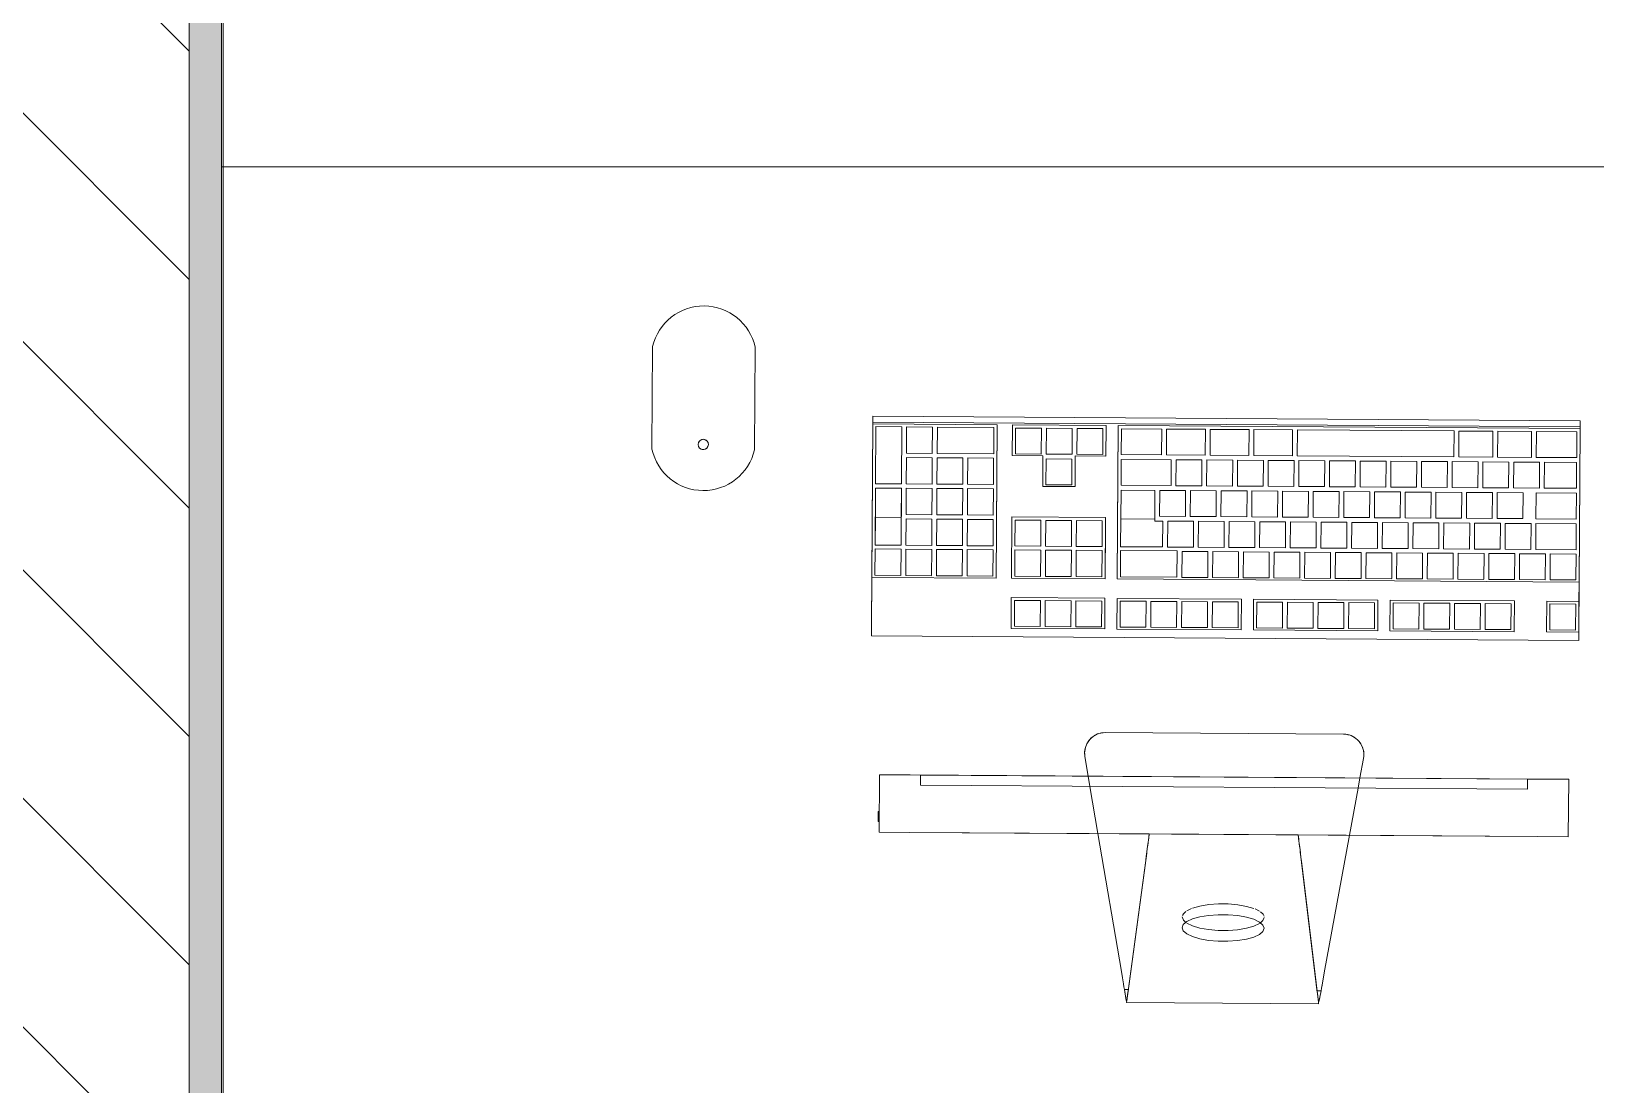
# Model space of a CAD drawing. Header units: millimetres. Extents: x -2766 to 205613, y -8553 to 29000.
# Drawn here: x 24932 to 25901, y 2332 to 2984 of the extents above; entities that cross this region are included whole.
import ezdxf

# ---------------------------------------------------------------- set-up
doc = ezdxf.new("R2010")
doc.units = ezdxf.units.MM
for name, color, linetype, lineweight in [('A-GENM', 7, 'Continuous', 9), ('A-WALL', 7, 'Continuous', 9), ('I-WALL', 7, 'Continuous', 9)]:
    doc.layers.add(name, color=color, linetype=linetype, lineweight=lineweight)
doc.layers.add('A-WALL-FNSH-1', color=9, linetype='Continuous', lineweight=9, true_color=0x808080)
doc.layers.add('I-FURN-1', color=9, linetype='Continuous', lineweight=9, true_color=0x808080)

# ---------------------------------------------------------------- blocks, each defined once
blk = doc.blocks.new('Стол базовый прямоугольный - 1_2-V118-План расстановки мебели и оборудования 2 этажа в осях 1-12')
at = {"layer": 'I-FURN-1'}
blk.add_line((600, -300), (-600, -300), dxfattribs=at)
blk = doc.blocks.new('iMac_G5_Computer_17quot_Screen_Model_4681 - iMac_G5_Computer_17quot_Screen_Model_4681-V127-План расстановки мебели и оборудования 2 этажа в осях 1-12')
at = {"layer": 'A-GENM'}
for p, q in [((292.1, -311.15), (292.1, -374.65)), ((355.6, -374.65), (355.6, -311.15))]:
    blk.add_line(p, q, dxfattribs=at)
for centre, start, end in [((323.85, -318.29), 12.68038, 167.31962), ((323.85, -367.51), 192.68038, 347.31962)]:
    blk.add_arc(centre, 32.54, start, end, dxfattribs=at)
at = {"layer": 'I-FURN-1'}
for p, q in [((59.46, 29.37), (-59.46, 29.37)), ((-61.48, 17.92), (-61.15, 19.81)), ((-61.15, 19.81), (-60.88, 21.32)), ((-60.88, 21.32), (-59.66, 28.28)), ((-58.43, 21.32), (-60.88, 21.32)), ((-59.66, 28.28), (-59.32, 28.28)), ((-59.34, 28.44), (-48.41, -57.09)), ((-58.64, 22.95), (-59.32, 28.28)), ((-47.63, -63.13), (-58.57, 22.4)), ((58.57, 22.4), (47.63, -63.13)), ((48.41, -57.09), (59.34, 28.44)), ((60.88, 21.32), (58.43, 21.32)), ((59.32, 28.28), (58.64, 22.95)), ((59.32, 28.28), (59.66, 28.28)), ((59.66, 28.28), (60.88, 21.32)), ((60.88, 21.32), (61.15, 19.81)), ((61.15, 19.81), (61.48, 17.92)), ((-62.82, 10.32), (-77.87, -75)), ((-77.87, -75), (-62.82, 10.32)), ((77.87, -75), (62.82, 10.32)), ((62.82, 10.32), (77.87, -75)), ((-22.49, -27.62), (-19.7, -28.99)), ((19.7, -28.99), (22.49, -27.62)), ((-46.76, -69.99), (-47.05, -67.71)), ((47.05, -67.71), (46.76, -69.99)), ((-213.36, -75), (-213.36, -110.56)), ((-194.31, -75), (-213.36, -75)), ((-213.36, -75), (-194.31, -75)), ((-46.12, -75), (-194.31, -75)), ((-194.31, -75), (194.31, -75)), ((-77.87, -75), (-83.02, -104.21)), ((-83.02, -104.21), (-77.87, -75)), ((46.12, -75), (-46.12, -75)), ((-46.12, -75), (46.12, -75)), ((-46.12, -75), (46.12, -75)), ((194.31, -75), (46.12, -75)), ((83.02, -104.21), (77.87, -75)), ((77.87, -75), (83.02, -104.21)), ((194.31, -75), (213.36, -75)), ((213.36, -75), (194.31, -75)), ((213.36, -110.56), (213.36, -75)), ((214.01, -81.7), (213.36, -81.7)), ((213.36, -84.7), (213.36, -81.7)), ((213.36, -81.7), (213.36, -84.7)), ((213.36, -87.7), (213.36, -84.7)), ((213.36, -84.7), (213.36, -87.7)), ((214.01, -84.7), (214.01, -81.7)), ((214.01, -81.7), (214.01, -84.7)), ((214.01, -87.7), (214.01, -84.7)), ((214.01, -84.7), (214.01, -87.7)), ((213.36, -87.7), (214.01, -87.7)), ((187.96, -104.21), (-187.96, -104.21)), ((-187.96, -104.21), (187.96, -104.21)), ((-187.96, -104.21), (-187.96, -110.56)), ((-187.96, -104.21), (-187.96, -110.56)), ((-83.02, -104.21), (-84.14, -110.56)), ((-84.14, -110.56), (-83.02, -104.21)), ((84.14, -110.56), (83.02, -104.21)), ((83.02, -104.21), (84.14, -110.56)), ((187.96, -110.56), (187.96, -104.21)), ((187.96, -104.21), (187.96, -110.56)), ((-194.31, -110.56), (-213.36, -110.56)), ((-213.36, -110.56), (-194.31, -110.56)), ((194.31, -110.56), (-194.31, -110.56)), ((-194.31, -110.56), (-187.96, -110.56)), ((-187.96, -110.56), (187.96, -110.56)), ((187.96, -110.56), (-187.96, -110.56)), ((-187.96, -110.56), (187.96, -110.56)), ((-84.14, -110.56), (-86.27, -122.67)), ((-86.27, -122.67), (-84.14, -110.56)), ((86.27, -122.67), (84.14, -110.56)), ((84.14, -110.56), (86.27, -122.67)), ((187.96, -110.56), (194.31, -110.56)), ((194.31, -110.56), (213.36, -110.56)), ((213.36, -110.56), (194.31, -110.56)), ((-73.76, -137.58), (73.76, -137.58)), ((-73.76, -137.58), (73.76, -137.58)), ((-219, -199.12), (-219, -196.53)), ((-219, -196.53), (-219, -197.51)), ((219, -196.53), (-219, -196.53)), ((-219, -197.51), (-219, -199.12)), ((-219, -201.71), (-219, -199.12)), ((-219, -201.71), (-219, -327.71)), ((-219, -220.71), (-219, -201.71)), ((-219, -201.71), (-199, -201.71)), ((-199, -201.71), (-219, -201.71)), ((-217, -219.01), (-217, -202.98)), ((-217, -202.98), (-201, -202.98)), ((-217, -202.98), (-201, -202.98)), ((-217, -219.01), (-217, -202.98)), ((-201, -202.98), (-201, -219.01)), ((-201, -202.98), (-201, -219.01)), ((-199, -201.71), (-199, -202.62)), ((-199, -202.62), (-199, -220.71)), ((-199, -220.71), (-199, -202.62)), ((-179, -202.62), (-179, -201.71)), ((-179, -201.71), (-102, -201.71)), ((-102, -201.71), (-179, -201.71)), ((-179, -220.71), (-179, -202.62)), ((-179, -202.62), (-179, -220.71)), ((-177, -219.01), (-177, -202.98)), ((-177, -202.98), (-161, -202.98)), ((-177, -202.98), (-161, -202.98)), ((-177, -219.01), (-177, -202.98)), ((-161, -202.98), (-161, -219.01)), ((-161, -202.98), (-161, -219.01)), ((-158, -219.01), (-158, -202.98)), ((-158, -202.98), (-142, -202.98)), ((-158, -202.98), (-142, -202.98)), ((-158, -219.01), (-158, -202.98)), ((-142, -202.98), (-142, -219.01)), ((-142, -202.98), (-142, -219.01)), ((-139, -219.01), (-139, -202.98)), ((-139, -202.98), (-123, -202.98)), ((-139, -202.98), (-123, -202.98)), ((-139, -219.01), (-139, -202.98)), ((-123, -202.98), (-123, -219.01)), ((-123, -202.98), (-123, -219.01)), ((-120, -219.01), (-120, -202.98)), ((-120, -202.98), (-104, -202.98)), ((-120, -202.98), (-104, -202.98)), ((-120, -219.01), (-120, -202.98)), ((-104, -202.98), (-104, -219.01)), ((-104, -202.98), (-104, -219.01)), ((-102, -201.71), (-102, -202.62)), ((-102, -202.62), (-102, -220.71)), ((-102, -220.71), (-102, -202.62)), ((-94.5, -202.62), (-94.5, -201.71)), ((-94.5, -201.71), (-17.5, -201.71)), ((-17.5, -201.71), (-94.5, -201.71)), ((-94.5, -220.71), (-94.5, -202.62)), ((-94.5, -202.62), (-94.5, -220.71)), ((-92.5, -219.01), (-92.5, -202.98)), ((-92.5, -202.98), (-76.5, -202.98)), ((-92.5, -202.98), (-76.5, -202.98)), ((-92.5, -219.01), (-92.5, -202.98)), ((-76.5, -202.98), (-76.5, -219.01)), ((-76.5, -202.98), (-76.5, -219.01)), ((-73.5, -219.01), (-73.5, -202.98)), ((-73.5, -202.98), (-57.5, -202.98)), ((-73.5, -202.98), (-57.5, -202.98)), ((-73.5, -219.01), (-73.5, -202.98)), ((-57.5, -202.98), (-57.5, -219.01)), ((-57.5, -202.98), (-57.5, -219.01)), ((-54.5, -219.01), (-54.5, -202.98)), ((-54.5, -202.98), (-38.5, -202.98)), ((-54.5, -202.98), (-38.5, -202.98)), ((-54.5, -219.01), (-54.5, -202.98)), ((-38.5, -202.98), (-38.5, -219.01)), ((-38.5, -202.98), (-38.5, -219.01)), ((-35.5, -219.01), (-35.5, -202.98)), ((-35.5, -202.98), (-19.5, -202.98)), ((-35.5, -202.98), (-19.5, -202.98)), ((-35.5, -219.01), (-35.5, -202.98)), ((-19.5, -202.98), (-19.5, -219.01)), ((-19.5, -202.98), (-19.5, -219.01)), ((-17.5, -201.71), (-17.5, -202.62)), ((-17.5, -202.62), (-17.5, -220.71)), ((-17.5, -220.71), (-17.5, -202.62)), ((-10, -202.62), (-10, -201.71)), ((-10, -201.71), (67, -201.71)), ((67, -201.71), (-10, -201.71)), ((-10, -220.71), (-10, -202.62)), ((-10, -202.62), (-10, -220.71)), ((-8, -219.01), (-8, -202.98)), ((-8, -202.98), (8, -202.98)), ((-8, -202.98), (8, -202.98)), ((-8, -219.01), (-8, -202.98)), ((8, -202.98), (8, -219.01)), ((8, -202.98), (8, -219.01)), ((11, -219.01), (11, -202.98)), ((11, -202.98), (27, -202.98)), ((11, -202.98), (27, -202.98)), ((11, -219.01), (11, -202.98)), ((27, -202.98), (27, -219.01)), ((27, -202.98), (27, -219.01)), ((30, -219.01), (30, -202.98)), ((30, -202.98), (46, -202.98)), ((30, -202.98), (46, -202.98)), ((30, -219.01), (30, -202.98)), ((46, -202.98), (46, -219.01)), ((46, -202.98), (46, -219.01)), ((49, -219.01), (49, -202.98)), ((49, -202.98), (65, -202.98)), ((49, -202.98), (65, -202.98)), ((49, -219.01), (49, -202.98)), ((65, -202.98), (65, -219.01)), ((65, -202.98), (65, -219.01)), ((67, -201.71), (67, -202.62)), ((67, -202.62), (67, -220.71)), ((67, -220.71), (67, -202.62)), ((74.5, -202.62), (74.5, -201.71)), ((74.5, -201.71), (132.5, -201.71)), ((132.5, -201.71), (74.5, -201.71)), ((74.5, -220.71), (74.5, -202.62)), ((74.5, -202.62), (74.5, -220.71)), ((76.5, -219.01), (76.5, -202.98)), ((76.5, -202.98), (92.5, -202.98)), ((76.5, -202.98), (92.5, -202.98)), ((76.5, -219.01), (76.5, -202.98)), ((92.5, -202.98), (92.5, -219.01)), ((92.5, -202.98), (92.5, -219.01)), ((95.5, -219.01), (95.5, -202.98)), ((95.5, -202.98), (111.5, -202.98)), ((95.5, -202.98), (111.5, -202.98)), ((95.5, -219.01), (95.5, -202.98)), ((111.5, -202.98), (111.5, -219.01)), ((111.5, -202.98), (111.5, -219.01)), ((114.5, -219.01), (114.5, -202.98)), ((114.5, -202.98), (130.5, -202.98)), ((114.5, -202.98), (130.5, -202.98)), ((114.5, -219.01), (114.5, -202.98)), ((130.5, -202.98), (130.5, -219.01)), ((130.5, -202.98), (130.5, -219.01)), ((132.5, -201.71), (132.5, -202.62)), ((132.5, -202.62), (132.5, -220.71)), ((132.5, -220.71), (132.5, -202.62)), ((219, -197.51), (219, -196.53)), ((219, -196.53), (219, -199.12)), ((219, -199.12), (219, -197.51)), ((219, -199.12), (219, -202.62)), ((219, -202.62), (219, -232.71)), ((219, -327.71), (219, -202.62)), ((-219, -232.71), (-219, -220.71)), ((-199, -220.71), (-219, -220.71)), ((-219, -220.71), (-199, -220.71)), ((-201, -219.01), (-217, -219.01)), ((-201, -219.01), (-217, -219.01)), ((-102, -220.71), (-179, -220.71)), ((-179, -220.71), (-102, -220.71)), ((-161, -219.01), (-177, -219.01)), ((-161, -219.01), (-177, -219.01)), ((-142, -219.01), (-158, -219.01)), ((-142, -219.01), (-158, -219.01)), ((-123, -219.01), (-139, -219.01)), ((-123, -219.01), (-139, -219.01)), ((-104, -219.01), (-120, -219.01)), ((-104, -219.01), (-120, -219.01)), ((-17.5, -220.71), (-94.5, -220.71)), ((-94.5, -220.71), (-17.5, -220.71)), ((-76.5, -219.01), (-92.5, -219.01)), ((-76.5, -219.01), (-92.5, -219.01)), ((-57.5, -219.01), (-73.5, -219.01)), ((-57.5, -219.01), (-73.5, -219.01)), ((-38.5, -219.01), (-54.5, -219.01)), ((-38.5, -219.01), (-54.5, -219.01)), ((-19.5, -219.01), (-35.5, -219.01)), ((-19.5, -219.01), (-35.5, -219.01)), ((67, -220.71), (-10, -220.71)), ((-10, -220.71), (67, -220.71)), ((8, -219.01), (-8, -219.01)), ((8, -219.01), (-8, -219.01)), ((27, -219.01), (11, -219.01)), ((27, -219.01), (11, -219.01)), ((46, -219.01), (30, -219.01)), ((46, -219.01), (30, -219.01)), ((65, -219.01), (49, -219.01)), ((65, -219.01), (49, -219.01)), ((132.5, -220.71), (74.5, -220.71)), ((74.5, -220.71), (132.5, -220.71)), ((92.5, -219.01), (76.5, -219.01)), ((92.5, -219.01), (76.5, -219.01)), ((111.5, -219.01), (95.5, -219.01)), ((111.5, -219.01), (95.5, -219.01)), ((130.5, -219.01), (114.5, -219.01)), ((130.5, -219.01), (114.5, -219.01)), ((-219, -327.71), (-219, -232.71)), ((-219, -232.71), (67, -232.71)), ((67, -232.71), (-219, -232.71)), ((-217, -233.98), (-201, -233.98)), ((-217, -233.98), (-201, -233.98)), ((-217, -250.01), (-217, -234.03)), ((-217, -250.01), (-217, -234.03)), ((-201, -233.98), (-201, -250.01)), ((-201, -234.03), (-201, -250.01)), ((-198, -233.98), (-182, -233.98)), ((-198, -233.98), (-182, -233.98)), ((-198, -250.01), (-198, -234.03)), ((-198, -250.01), (-198, -234.03)), ((-182, -233.98), (-182, -250.01)), ((-182, -234.03), (-182, -250.01)), ((-179, -233.98), (-163, -233.98)), ((-179, -233.98), (-163, -233.98)), ((-179, -250.01), (-179, -234.03)), ((-179, -250.01), (-179, -234.03)), ((-163, -233.98), (-163, -250.01)), ((-163, -234.03), (-163, -250.01)), ((-160, -233.98), (-144, -233.98)), ((-160, -233.98), (-144, -233.98)), ((-160, -250.01), (-160, -234.03)), ((-160, -250.01), (-160, -234.03)), ((-144, -233.98), (-144, -250.01)), ((-144, -234.03), (-144, -250.01)), ((-141, -233.98), (-125, -233.98)), ((-141, -233.98), (-125, -233.98)), ((-141, -250.01), (-141, -234.03)), ((-141, -250.01), (-141, -234.03)), ((-125, -233.98), (-125, -250.01)), ((-125, -234.03), (-125, -250.01)), ((-122, -233.98), (-106, -233.98)), ((-122, -233.98), (-106, -233.98)), ((-122, -250.01), (-122, -234.03)), ((-122, -250.01), (-122, -234.03)), ((-106, -233.98), (-106, -250.01)), ((-106, -234.03), (-106, -250.01)), ((-103, -233.98), (-87, -233.98)), ((-103, -233.98), (-87, -233.98)), ((-103, -250.01), (-103, -234.03)), ((-103, -250.01), (-103, -234.03)), ((-87, -233.98), (-87, -250.01)), ((-87, -234.03), (-87, -250.01)), ((-84, -233.98), (-68, -233.98)), ((-84, -233.98), (-68, -233.98)), ((-84, -250.01), (-84, -234.03)), ((-84, -250.01), (-84, -234.03)), ((-68, -233.98), (-68, -250.01)), ((-68, -234.03), (-68, -250.01)), ((-65, -233.98), (-49, -233.98)), ((-65, -233.98), (-49, -233.98)), ((-65, -250.01), (-65, -234.03)), ((-65, -250.01), (-65, -234.03)), ((-49, -233.98), (-49, -250.01)), ((-49, -234.03), (-49, -250.01)), ((-46, -233.98), (-30, -233.98)), ((-46, -233.98), (-30, -233.98)), ((-46, -250.01), (-46, -234.03)), ((-46, -250.01), (-46, -234.03)), ((-30, -233.98), (-30, -250.01)), ((-30, -234.03), (-30, -250.01)), ((-27, -233.98), (-11, -233.98)), ((-27, -233.98), (-11, -233.98)), ((-27, -250.01), (-27, -234.03)), ((-27, -250.01), (-27, -234.03)), ((-11, -233.98), (-11, -250.01)), ((-11, -234.03), (-11, -250.01)), ((-8, -233.98), (8, -233.98)), ((-8, -233.98), (8, -233.98)), ((-8, -250.01), (-8, -234.03)), ((-8, -250.01), (-8, -234.03)), ((8, -233.98), (8, -250.01)), ((8, -234.03), (8, -250.01)), ((11, -233.98), (27, -233.98)), ((11, -233.98), (27, -233.98)), ((11, -250.01), (11, -234.03)), ((11, -250.01), (11, -234.03)), ((27, -233.98), (27, -250.01)), ((27, -234.03), (27, -250.01)), ((30, -233.98), (65, -233.98)), ((30, -233.98), (65, -233.98)), ((30, -250.28), (30, -234.03)), ((30, -250.28), (30, -234.03)), ((65, -233.98), (65, -250.28)), ((65, -234.03), (65, -250.28)), ((67, -232.71), (67, -327.13)), ((67, -264.85), (67, -232.71)), ((74.5, -270.71), (74.5, -232.71)), ((74.5, -232.71), (132.5, -232.71)), ((74.5, -232.71), (74.5, -264.8)), ((132.5, -232.71), (74.5, -232.71)), ((76.5, -233.98), (92.5, -233.98)), ((76.5, -233.98), (92.5, -233.98)), ((76.5, -250.28), (76.5, -234.03)), ((76.5, -250.28), (76.5, -234.03)), ((92.5, -233.98), (92.5, -250.28)), ((92.5, -234.03), (92.5, -250.28)), ((95.5, -233.98), (111.5, -233.98)), ((95.5, -233.98), (111.5, -233.98)), ((95.5, -250.28), (95.5, -234.03)), ((95.5, -250.28), (95.5, -234.03)), ((111.5, -233.98), (111.5, -250.28)), ((111.5, -234.03), (111.5, -250.28)), ((114.5, -233.98), (130.5, -233.98)), ((114.5, -233.98), (130.5, -233.98)), ((114.5, -250.28), (114.5, -234.03)), ((114.5, -250.28), (114.5, -234.03)), ((130.5, -233.98), (130.5, -250.28)), ((130.5, -234.03), (130.5, -250.28)), ((132.5, -232.71), (132.5, -270.71)), ((132.5, -270.71), (132.5, -232.71)), ((142, -327.13), (142, -232.71)), ((142, -232.71), (219, -232.71)), ((219, -232.71), (142, -232.71)), ((142, -232.71), (142, -264.35)), ((144, -233.98), (160, -233.98)), ((144, -233.98), (160, -233.98)), ((144, -250.28), (144, -234.03)), ((144, -250.28), (144, -234.03)), ((160, -233.98), (160, -250.28)), ((160, -234.03), (160, -250.28)), ((163, -233.98), (179, -233.98)), ((163, -233.98), (179, -233.98)), ((163, -250.28), (163, -234.03)), ((163, -250.28), (163, -234.03)), ((179, -233.98), (179, -250.28)), ((179, -234.03), (179, -250.28)), ((182, -233.98), (198, -233.98)), ((182, -233.98), (198, -233.98)), ((182, -250.28), (182, -234.03)), ((182, -250.28), (182, -234.03)), ((198, -233.98), (198, -250.28)), ((198, -234.03), (198, -250.28)), ((201, -233.98), (217, -233.98)), ((201, -233.98), (217, -233.98)), ((201, -250.28), (201, -234.03)), ((201, -250.28), (201, -234.03)), ((217, -233.98), (217, -250.28)), ((217, -234.03), (217, -250.28)), ((219, -232.71), (219, -327.71)), ((-201, -250.01), (-217, -250.01)), ((-201, -250.01), (-217, -250.01)), ((-182, -250.01), (-198, -250.01)), ((-182, -250.01), (-198, -250.01)), ((-163, -250.01), (-179, -250.01)), ((-163, -250.01), (-179, -250.01)), ((-144, -250.01), (-160, -250.01)), ((-144, -250.01), (-160, -250.01)), ((-125, -250.01), (-141, -250.01)), ((-125, -250.01), (-141, -250.01)), ((-106, -250.01), (-122, -250.01)), ((-106, -250.01), (-122, -250.01)), ((-87, -250.01), (-103, -250.01)), ((-87, -250.01), (-103, -250.01)), ((-68, -250.01), (-84, -250.01)), ((-68, -250.01), (-84, -250.01)), ((-49, -250.01), (-65, -250.01)), ((-49, -250.01), (-65, -250.01)), ((-30, -250.01), (-46, -250.01)), ((-30, -250.01), (-46, -250.01)), ((-11, -250.01), (-27, -250.01)), ((-11, -250.01), (-27, -250.01)), ((8, -250.01), (-8, -250.01)), ((8, -250.01), (-8, -250.01)), ((27, -250.01), (11, -250.01)), ((27, -250.01), (11, -250.01)), ((65, -250.28), (30, -250.28)), ((65, -250.28), (30, -250.28)), ((92.5, -250.28), (76.5, -250.28)), ((92.5, -250.28), (76.5, -250.28)), ((111.5, -250.28), (95.5, -250.28)), ((111.5, -250.28), (95.5, -250.28)), ((130.5, -250.28), (114.5, -250.28)), ((130.5, -250.28), (114.5, -250.28)), ((160, -250.28), (144, -250.28)), ((160, -250.28), (144, -250.28)), ((179, -250.28), (163, -250.28)), ((179, -250.28), (163, -250.28)), ((198, -250.28), (182, -250.28)), ((198, -250.28), (182, -250.28)), ((217, -250.28), (201, -250.28)), ((217, -250.28), (201, -250.28)), ((-217, -268.71), (-217, -252.71)), ((-217, -252.71), (-192, -252.71)), ((-217, -252.71), (-192, -252.71)), ((-217, -268.71), (-217, -252.71)), ((-192, -252.71), (-192, -268.71)), ((-192, -252.71), (-192, -268.71)), ((-189, -268.73), (-189, -252.71)), ((-189, -252.71), (-173, -252.71)), ((-189, -252.71), (-173, -252.71)), ((-189, -268.73), (-189, -252.71)), ((-173, -252.71), (-173, -268.73)), ((-173, -252.71), (-173, -268.73)), ((-170, -268.73), (-170, -252.71)), ((-170, -252.71), (-154, -252.71)), ((-170, -252.71), (-154, -252.71)), ((-170, -268.73), (-170, -252.71)), ((-154, -252.71), (-154, -268.73)), ((-154, -252.71), (-154, -268.73)), ((-151, -268.73), (-151, -252.71)), ((-151, -252.71), (-135, -252.71)), ((-151, -252.71), (-135, -252.71)), ((-151, -268.73), (-151, -252.71)), ((-135, -252.71), (-135, -268.73)), ((-135, -252.71), (-135, -268.73)), ((-132, -268.73), (-132, -252.71)), ((-132, -252.71), (-116, -252.71)), ((-132, -252.71), (-116, -252.71)), ((-132, -268.73), (-132, -252.71)), ((-116, -252.71), (-116, -268.73)), ((-116, -252.71), (-116, -268.73)), ((-113, -268.73), (-113, -252.71)), ((-113, -252.71), (-97, -252.71)), ((-113, -252.71), (-97, -252.71)), ((-113, -268.73), (-113, -252.71)), ((-97, -252.71), (-97, -268.73)), ((-97, -252.71), (-97, -268.73)), ((-94, -268.73), (-94, -252.71)), ((-94, -252.71), (-78, -252.71)), ((-94, -252.71), (-78, -252.71)), ((-94, -268.73), (-94, -252.71)), ((-78, -252.71), (-78, -268.73)), ((-78, -252.71), (-78, -268.73)), ((-75, -268.73), (-75, -252.71)), ((-75, -252.71), (-59, -252.71)), ((-75, -252.71), (-59, -252.71)), ((-75, -268.73), (-75, -252.71)), ((-59, -252.71), (-59, -268.73)), ((-59, -252.71), (-59, -268.73)), ((-56, -268.73), (-56, -252.71)), ((-56, -252.71), (-40, -252.71)), ((-56, -252.71), (-40, -252.71)), ((-56, -268.73), (-56, -252.71)), ((-40, -252.71), (-40, -268.73)), ((-40, -252.71), (-40, -268.73)), ((-37, -268.73), (-37, -252.71)), ((-37, -252.71), (-21, -252.71)), ((-37, -252.71), (-21, -252.71)), ((-37, -268.73), (-37, -252.71)), ((-21, -252.71), (-21, -268.73)), ((-21, -252.71), (-21, -268.73)), ((-18, -268.73), (-18, -252.71)), ((-18, -252.71), (-2, -252.71)), ((-18, -252.71), (-2, -252.71)), ((-18, -268.73), (-18, -252.71)), ((-2, -252.71), (-2, -268.73)), ((-2, -252.71), (-2, -268.73)), ((1, -268.73), (1, -252.71)), ((1, -252.71), (17, -252.71)), ((1, -252.71), (17, -252.71)), ((1, -268.73), (1, -252.71)), ((17, -252.71), (17, -268.73)), ((17, -252.71), (17, -268.73)), ((20, -268.73), (20, -252.71)), ((20, -252.71), (36, -252.71)), ((20, -252.71), (36, -252.71)), ((20, -268.73), (20, -252.71)), ((36, -252.71), (36, -268.73)), ((36, -252.71), (36, -268.73)), ((39, -268.73), (39, -252.71)), ((39, -252.71), (65, -252.71)), ((39, -252.71), (65, -252.71)), ((39, -268.73), (39, -252.71)), ((65, -252.71), (65, -287.73)), ((65, -252.71), (65, -269.91)), ((76.5, -252.71), (92.5, -252.71)), ((76.5, -268.71), (76.5, -252.71)), ((76.5, -268.71), (76.5, -252.71)), ((76.5, -252.71), (92.5, -252.71)), ((92.5, -252.71), (92.5, -268.71)), ((92.5, -252.71), (92.5, -268.71)), ((95.5, -252.71), (111.5, -252.71)), ((95.5, -268.71), (95.5, -252.71)), ((95.5, -268.71), (95.5, -252.71)), ((95.5, -252.71), (111.5, -252.71)), ((111.5, -252.71), (111.5, -268.71)), ((111.5, -252.71), (111.5, -268.71)), ((114.5, -268.71), (114.5, -252.71)), ((114.5, -252.71), (130.5, -252.71)), ((114.5, -252.71), (130.5, -252.71)), ((114.5, -268.71), (114.5, -252.71)), ((130.5, -252.71), (130.5, -268.71)), ((130.5, -252.71), (130.5, -268.71)), ((144, -269.01), (144, -252.71)), ((144, -252.71), (160, -252.71)), ((144, -252.71), (160, -252.71)), ((144, -269.01), (144, -252.71)), ((160, -252.71), (160, -269.01)), ((160, -252.71), (160, -269.01)), ((163, -269.01), (163, -252.71)), ((163, -252.71), (179, -252.71)), ((163, -252.71), (179, -252.71)), ((163, -269.01), (163, -252.71)), ((179, -252.71), (179, -269.01)), ((179, -252.71), (179, -269.01)), ((182, -269.01), (182, -252.71)), ((182, -252.71), (198, -252.71)), ((182, -252.71), (198, -252.71)), ((182, -269.01), (182, -252.71)), ((198, -252.71), (198, -269.01)), ((198, -252.71), (198, -269.01)), ((201, -288.01), (201, -252.71)), ((201, -252.71), (217, -252.71)), ((201, -252.71), (217, -252.71)), ((201, -269.91), (201, -252.71)), ((217, -252.71), (217, -288.01)), ((217, -252.71), (217, -269.91)), ((-192, -268.71), (-217, -268.71)), ((-192, -268.71), (-217, -268.71)), ((-173, -268.73), (-189, -268.73)), ((-173, -268.73), (-189, -268.73)), ((-154, -268.73), (-170, -268.73)), ((-154, -268.73), (-170, -268.73)), ((-135, -268.73), (-151, -268.73)), ((-135, -268.73), (-151, -268.73)), ((-116, -268.73), (-132, -268.73)), ((-116, -268.73), (-132, -268.73)), ((-97, -268.73), (-113, -268.73)), ((-97, -268.73), (-113, -268.73)), ((-78, -268.73), (-94, -268.73)), ((-78, -268.73), (-94, -268.73)), ((-59, -268.73), (-75, -268.73)), ((-59, -268.73), (-75, -268.73)), ((-40, -268.73), (-56, -268.73)), ((-40, -268.73), (-56, -268.73)), ((-21, -268.73), (-37, -268.73)), ((-21, -268.73), (-37, -268.73)), ((-2, -268.73), (-18, -268.73)), ((-2, -268.73), (-18, -268.73)), ((17, -268.73), (1, -268.73)), ((17, -268.73), (1, -268.73)), ((36, -268.73), (20, -268.73)), ((36, -268.73), (20, -268.73)), ((44, -268.73), (39, -268.73)), ((44, -268.73), (39, -268.73)), ((44, -287.73), (44, -268.73)), ((44, -269.91), (44, -268.73)), ((44, -287.73), (44, -269.91)), ((65, -269.91), (44, -269.91)), ((65, -269.91), (65, -287.73)), ((67, -327.13), (67, -264.96)), ((74.5, -265.94), (74.5, -270.71)), ((132.5, -270.71), (74.5, -270.71)), ((74.5, -270.71), (132.5, -270.71)), ((92.5, -268.71), (76.5, -268.71)), ((92.5, -268.71), (76.5, -268.71)), ((111.5, -268.71), (95.5, -268.71)), ((111.5, -268.71), (95.5, -268.71)), ((130.5, -268.71), (114.5, -268.71)), ((130.5, -268.71), (114.5, -268.71)), ((142, -264.96), (142, -327.13)), ((160, -269.01), (144, -269.01)), ((160, -269.01), (144, -269.01)), ((179, -269.01), (163, -269.01)), ((179, -269.01), (163, -269.01)), ((198, -269.01), (182, -269.01)), ((198, -269.01), (182, -269.01)), ((201, -288.01), (201, -269.91)), ((217, -269.91), (201, -269.91)), ((217, -269.91), (217, -288.01)), ((-217, -287.71), (-217, -271.71)), ((-217, -271.71), (-192, -271.71)), ((-217, -271.71), (-192, -271.71)), ((-217, -287.71), (-217, -271.71)), ((-192, -271.71), (-192, -287.71)), ((-192, -271.71), (-192, -287.71)), ((-184, -287.73), (-184, -271.71)), ((-184, -271.71), (-168, -271.71)), ((-184, -271.71), (-168, -271.71)), ((-184, -287.73), (-184, -271.71)), ((-168, -271.71), (-168, -287.73)), ((-168, -271.71), (-168, -287.73)), ((-165, -287.73), (-165, -271.71)), ((-165, -271.71), (-149, -271.71)), ((-165, -271.71), (-149, -271.71)), ((-165, -287.73), (-165, -271.71)), ((-149, -271.71), (-149, -287.73)), ((-149, -271.71), (-149, -287.73)), ((-146, -287.73), (-146, -271.71)), ((-146, -271.71), (-130, -271.71)), ((-146, -271.71), (-130, -271.71)), ((-146, -287.73), (-146, -271.71)), ((-130, -271.71), (-130, -287.73)), ((-130, -271.71), (-130, -287.73)), ((-127, -287.73), (-127, -271.71)), ((-127, -271.71), (-111, -271.71)), ((-127, -271.71), (-111, -271.71)), ((-127, -287.73), (-127, -271.71)), ((-111, -271.71), (-111, -287.73)), ((-111, -271.71), (-111, -287.73)), ((-108, -287.73), (-108, -271.71)), ((-108, -271.71), (-92, -271.71)), ((-108, -271.71), (-92, -271.71)), ((-108, -287.73), (-108, -271.71)), ((-92, -271.71), (-92, -287.73)), ((-92, -271.71), (-92, -287.73)), ((-89, -287.73), (-89, -271.71)), ((-89, -271.71), (-73, -271.71)), ((-89, -271.71), (-73, -271.71)), ((-89, -287.73), (-89, -271.71)), ((-73, -271.71), (-73, -287.73)), ((-73, -271.71), (-73, -287.73)), ((-70, -287.73), (-70, -271.71)), ((-70, -271.71), (-54, -271.71)), ((-70, -271.71), (-54, -271.71)), ((-70, -287.73), (-70, -271.71)), ((-54, -271.71), (-54, -287.73)), ((-54, -271.71), (-54, -287.73)), ((-51, -287.73), (-51, -271.71)), ((-51, -271.71), (-35, -271.71)), ((-51, -271.71), (-35, -271.71)), ((-51, -287.73), (-51, -271.71)), ((-35, -271.71), (-35, -287.73)), ((-35, -271.71), (-35, -287.73)), ((-32, -287.73), (-32, -271.71)), ((-32, -271.71), (-16.1, -271.71)), ((-32, -271.71), (-16, -271.71)), ((-32, -287.73), (-32, -271.71)), ((-16.1, -271.71), (-16, -271.71)), ((-16, -271.71), (-16, -287.73)), ((-16, -271.71), (-16, -287.73)), ((-13, -287.73), (-13, -271.71)), ((-13, -271.71), (3, -271.71)), ((-13, -271.71), (3, -271.71)), ((-13, -287.73), (-13, -271.71)), ((3, -271.71), (3, -287.73)), ((3, -271.71), (3, -287.73)), ((6, -287.73), (6, -271.71)), ((6, -271.71), (22, -271.71)), ((6, -271.71), (22, -271.71)), ((6, -287.73), (6, -271.71)), ((22, -271.71), (22, -287.73)), ((22, -271.71), (22, -287.73)), ((25, -287.73), (25, -271.71)), ((25, -271.71), (41, -271.71)), ((25, -271.71), (41, -271.71)), ((25, -287.73), (25, -271.71)), ((41, -271.71), (41, -287.73)), ((41, -271.71), (41, -287.73)), ((144, -288.01), (144, -271.71)), ((144, -271.71), (160, -271.71)), ((144, -271.71), (160, -271.71)), ((144, -288.01), (144, -271.71)), ((160, -271.71), (160, -288.01)), ((160, -271.71), (160, -288.01)), ((163, -288.01), (163, -271.71)), ((163, -271.71), (179, -271.71)), ((163, -271.71), (179, -271.71)), ((163, -288.01), (163, -271.71)), ((179, -271.71), (179, -288.01)), ((179, -271.71), (179, -288.01)), ((182, -288.01), (182, -271.71)), ((182, -271.71), (198, -271.71)), ((182, -271.71), (198, -271.71)), ((182, -288.01), (182, -271.71)), ((198, -271.71), (198, -288.01)), ((198, -271.71), (198, -288.01)), ((-192, -287.71), (-217, -287.71)), ((-192, -287.71), (-217, -287.71)), ((-168, -287.73), (-184, -287.73)), ((-168, -287.73), (-184, -287.73)), ((-149, -287.73), (-165, -287.73)), ((-149, -287.73), (-165, -287.73)), ((-130, -287.73), (-146, -287.73)), ((-130, -287.73), (-146, -287.73)), ((-111, -287.73), (-127, -287.73)), ((-111, -287.73), (-127, -287.73)), ((-92, -287.73), (-108, -287.73)), ((-92, -287.73), (-108, -287.73)), ((-73, -287.73), (-89, -287.73)), ((-73, -287.73), (-89, -287.73)), ((-54, -287.73), (-70, -287.73)), ((-54, -287.73), (-70, -287.73)), ((-35, -287.73), (-51, -287.73)), ((-35, -287.73), (-51, -287.73)), ((-16, -287.73), (-32, -287.73)), ((-16, -287.73), (-32, -287.73)), ((3, -287.73), (-13, -287.73)), ((3, -287.73), (-13, -287.73)), ((22, -287.73), (6, -287.73)), ((22, -287.73), (6, -287.73)), ((41, -287.73), (25, -287.73)), ((41, -287.73), (25, -287.73)), ((65, -287.73), (44, -287.73)), ((65, -287.73), (44, -287.73)), ((93.5, -308.71), (93.5, -289.71)), ((93.5, -289.71), (113.5, -289.71)), ((113.5, -289.71), (93.5, -289.71)), ((93.5, -289.71), (93.5, -308.71)), ((113.5, -289.71), (113.5, -308.71)), ((113.5, -308.71), (113.5, -289.71)), ((160, -288.01), (144, -288.01)), ((160, -288.01), (144, -288.01)), ((179, -288.01), (163, -288.01)), ((179, -288.01), (163, -288.01)), ((198, -288.01), (182, -288.01)), ((198, -288.01), (182, -288.01)), ((217, -288.01), (201, -288.01)), ((217, -288.01), (201, -288.01)), ((-217, -306.71), (-217, -290.71)), ((-217, -290.71), (-197, -290.71)), ((-217, -290.71), (-197, -290.71)), ((-217, -306.71), (-217, -290.71)), ((-197, -290.71), (-197, -306.71)), ((-197, -290.71), (-197, -306.71)), ((-194, -306.73), (-194, -290.71)), ((-194, -290.71), (-178, -290.71)), ((-194, -290.71), (-178, -290.71)), ((-194, -306.73), (-194, -290.71)), ((-178, -290.71), (-178, -306.73)), ((-178, -290.71), (-178, -306.73)), ((-175, -306.73), (-175, -290.71)), ((-175, -290.71), (-159, -290.71)), ((-175, -290.71), (-159, -290.71)), ((-175, -306.73), (-175, -290.71)), ((-159, -290.71), (-159, -306.73)), ((-159, -290.71), (-159, -306.73)), ((-156, -306.73), (-156, -290.71)), ((-156, -290.71), (-140, -290.71)), ((-156, -290.71), (-140, -290.71)), ((-156, -306.73), (-156, -290.71)), ((-140, -290.71), (-140, -306.73)), ((-140, -290.71), (-140, -306.73)), ((-137, -306.73), (-137, -290.71)), ((-137, -290.71), (-121, -290.71)), ((-137, -290.71), (-121, -290.71)), ((-137, -306.73), (-137, -290.71)), ((-121, -290.71), (-121, -306.73)), ((-121, -290.71), (-121, -306.73)), ((-118, -306.73), (-118, -290.71)), ((-118, -290.71), (-102, -290.71)), ((-118, -290.71), (-102, -290.71)), ((-118, -306.73), (-118, -290.71)), ((-102, -290.71), (-102, -306.73)), ((-102, -290.71), (-102, -306.73)), ((-99, -306.73), (-99, -290.71)), ((-99, -290.71), (-83, -290.71)), ((-99, -290.71), (-83, -290.71)), ((-99, -306.73), (-99, -290.71)), ((-83, -290.71), (-83, -306.73)), ((-83, -290.71), (-83, -306.73)), ((-80, -306.73), (-80, -290.71)), ((-80, -290.71), (-64, -290.71)), ((-80, -290.71), (-64, -290.71)), ((-80, -306.73), (-80, -290.71)), ((-64, -290.71), (-64, -306.73)), ((-64, -290.71), (-64, -306.73)), ((-61, -306.73), (-61, -290.71)), ((-61, -290.71), (-45, -290.71)), ((-61, -290.71), (-45, -290.71)), ((-61, -306.73), (-61, -290.71)), ((-45, -290.71), (-45, -306.73)), ((-45, -290.71), (-45, -306.73)), ((-42, -306.73), (-42, -290.71)), ((-42, -290.71), (-26, -290.71)), ((-42, -290.71), (-26, -290.71)), ((-42, -306.73), (-42, -290.71)), ((-26, -290.71), (-26, -306.73)), ((-26, -290.71), (-26, -306.73)), ((-23, -306.73), (-23, -290.71)), ((-23, -290.71), (-7, -290.71)), ((-23, -290.71), (-7, -290.71)), ((-23, -306.73), (-23, -290.71)), ((-7, -290.71), (-7, -306.73)), ((-7, -290.71), (-7, -306.73)), ((-4, -306.73), (-4, -290.71)), ((-4, -290.71), (12, -290.71)), ((-4, -290.71), (12, -290.71)), ((-4, -306.73), (-4, -290.71)), ((12, -290.71), (12, -306.73)), ((12, -290.71), (12, -306.73)), ((15, -306.73), (15, -290.71)), ((15, -290.71), (31, -290.71)), ((15, -290.71), (31, -290.71)), ((15, -306.73), (15, -290.71)), ((31, -290.71), (31, -306.73)), ((31, -290.71), (31, -306.73)), ((34, -306.73), (34, -290.71)), ((34, -290.71), (65, -290.71)), ((34, -290.71), (65, -290.71)), ((34, -306.73), (34, -290.71)), ((65, -290.71), (65, -306.73)), ((65, -290.71), (65, -306.73)), ((95.5, -290.71), (111.5, -290.71)), ((95.5, -306.71), (95.5, -290.71)), ((95.5, -306.71), (95.5, -290.71)), ((95.5, -290.71), (111.5, -290.71)), ((111.5, -290.71), (111.5, -306.71)), ((111.5, -290.71), (111.5, -306.71)), ((144, -307.01), (144, -290.71)), ((144, -290.71), (160, -290.71)), ((144, -290.71), (160, -290.71)), ((144, -307.01), (144, -290.71)), ((160, -290.71), (160, -307.01)), ((160, -290.71), (160, -307.01)), ((163, -307.01), (163, -290.71)), ((163, -290.71), (179, -290.71)), ((163, -290.71), (179, -290.71)), ((163, -307.01), (163, -290.71)), ((179, -290.71), (179, -307.01)), ((179, -290.71), (179, -307.01)), ((182, -307.01), (182, -290.71)), ((182, -290.71), (198, -290.71)), ((182, -290.71), (198, -290.71)), ((182, -307.01), (182, -290.71)), ((198, -290.71), (198, -307.01)), ((198, -290.71), (198, -307.01)), ((201, -326.01), (201, -290.71)), ((201, -290.71), (217, -290.71)), ((201, -290.71), (217, -290.71)), ((201, -326.01), (201, -290.71)), ((217, -290.71), (217, -326.01)), ((217, -290.71), (217, -326.01)), ((-197, -306.71), (-217, -306.71)), ((-197, -306.71), (-217, -306.71)), ((-217, -325.71), (-217, -309.71)), ((-217, -309.71), (-192, -309.71)), ((-217, -309.71), (-192, -309.71)), ((-217, -325.71), (-217, -309.71)), ((-178, -306.73), (-194, -306.73)), ((-178, -306.73), (-194, -306.73)), ((-192, -309.71), (-192, -325.71)), ((-192, -309.71), (-192, -325.71)), ((-189, -325.71), (-189, -309.71)), ((-189, -309.71), (-168, -309.71)), ((-189, -309.71), (-168, -309.71)), ((-189, -325.71), (-189, -309.71)), ((-159, -306.73), (-175, -306.73)), ((-159, -306.73), (-175, -306.73)), ((-168, -309.71), (-168, -325.71)), ((-168, -309.71), (-168, -325.71)), ((-165, -325.71), (-165, -309.71)), ((-165, -309.71), (-144, -309.71)), ((-165, -309.71), (-144, -309.71)), ((-165, -325.71), (-165, -309.71)), ((-140, -306.73), (-156, -306.73)), ((-140, -306.73), (-156, -306.73)), ((-144, -309.71), (-144, -325.71)), ((-144, -309.71), (-144, -325.71)), ((-141, -325.71), (-141, -309.71)), ((-141, -309.71), (-44, -309.71)), ((-141, -309.71), (-44, -309.71)), ((-141, -325.71), (-141, -309.71)), ((-121, -306.73), (-137, -306.73)), ((-121, -306.73), (-137, -306.73)), ((-102, -306.73), (-118, -306.73)), ((-102, -306.73), (-118, -306.73)), ((-83, -306.73), (-99, -306.73)), ((-83, -306.73), (-99, -306.73)), ((-64, -306.73), (-80, -306.73)), ((-64, -306.73), (-80, -306.73)), ((-45, -306.73), (-61, -306.73)), ((-45, -306.73), (-61, -306.73)), ((-44, -309.71), (-44, -325.71)), ((-44, -309.71), (-44, -325.71)), ((-26, -306.73), (-42, -306.73)), ((-26, -306.73), (-42, -306.73)), ((-41, -325.71), (-41, -309.71)), ((-41, -309.71), (-17, -309.71)), ((-41, -309.71), (-17, -309.71)), ((-41, -325.71), (-41, -309.71)), ((-7, -306.73), (-23, -306.73)), ((-7, -306.73), (-23, -306.73)), ((-17, -309.71), (-17, -325.71)), ((-17, -309.71), (-17, -325.71)), ((-14, -325.71), (-14, -309.71)), ((-14, -309.71), (10, -309.71)), ((-14, -309.71), (10, -309.71)), ((-14, -325.71), (-14, -309.71)), ((12, -306.73), (-4, -306.73)), ((12, -306.73), (-4, -306.73)), ((10, -309.71), (10, -325.71)), ((10, -309.71), (10, -325.71)), ((13, -325.71), (13, -309.71)), ((13, -309.71), (37, -309.71)), ((13, -309.71), (37, -309.71)), ((13, -325.71), (13, -309.71)), ((31, -306.73), (15, -306.73)), ((31, -306.73), (15, -306.73)), ((65, -306.73), (34, -306.73)), ((65, -306.73), (34, -306.73)), ((37, -309.71), (37, -325.71)), ((37, -309.71), (37, -325.71)), ((40, -325.71), (40, -309.71)), ((40, -309.71), (65, -309.71)), ((40, -309.71), (65, -309.71)), ((40, -325.71), (40, -309.71)), ((65, -309.71), (65, -325.71)), ((65, -309.71), (65, -325.71)), ((74.5, -327.13), (74.5, -308.71)), ((74.5, -308.71), (93.5, -308.71)), ((74.5, -308.71), (74.5, -327.13)), ((93.5, -308.71), (74.5, -308.71)), ((76.5, -309.71), (92.5, -309.71)), ((76.5, -325.71), (76.5, -309.71)), ((76.5, -325.71), (76.5, -309.71)), ((76.5, -309.71), (92.5, -309.71)), ((92.5, -309.71), (92.5, -325.71)), ((92.5, -309.71), (92.5, -325.71)), ((111.5, -306.71), (95.5, -306.71)), ((111.5, -306.71), (95.5, -306.71)), ((95.5, -309.71), (111.5, -309.71)), ((95.5, -325.71), (95.5, -309.71)), ((95.5, -325.71), (95.5, -309.71)), ((95.5, -309.71), (111.5, -309.71)), ((111.5, -309.71), (111.5, -325.71)), ((111.5, -309.71), (111.5, -325.71)), ((113.5, -308.71), (132.5, -308.71)), ((132.5, -308.71), (113.5, -308.71)), ((114.5, -325.71), (114.5, -309.71)), ((114.5, -309.71), (130.5, -309.71)), ((114.5, -309.71), (130.5, -309.71)), ((114.5, -325.71), (114.5, -309.71)), ((130.5, -309.71), (130.5, -325.71)), ((130.5, -309.71), (130.5, -325.71)), ((132.5, -308.71), (132.5, -327.13)), ((132.5, -327.13), (132.5, -308.71)), ((160, -307.01), (144, -307.01)), ((160, -307.01), (144, -307.01)), ((144, -326.01), (144, -309.71)), ((144, -309.71), (179, -309.71)), ((144, -309.71), (179, -309.71)), ((144, -326.01), (144, -309.71)), ((179, -307.01), (163, -307.01)), ((179, -307.01), (163, -307.01)), ((179, -309.71), (179, -326.01)), ((179, -309.71), (179, -326.01)), ((198, -307.01), (182, -307.01)), ((198, -307.01), (182, -307.01)), ((182, -326.01), (182, -309.71)), ((182, -309.71), (198, -309.71)), ((182, -309.71), (198, -309.71)), ((182, -326.01), (182, -309.71)), ((198, -309.71), (198, -326.01)), ((198, -309.71), (198, -326.01)), ((-219, -328.8), (-219, -327.71)), ((67, -327.71), (-219, -327.71)), ((-219, -327.71), (67, -327.71)), ((-219, -328.8), (-219, -330.05)), ((-219, -332.55), (-219, -328.8)), ((219, -328.8), (-219, -328.8)), ((-192, -325.71), (-217, -325.71)), ((-192, -325.71), (-217, -325.71)), ((-168, -325.71), (-189, -325.71)), ((-168, -325.71), (-189, -325.71)), ((-144, -325.71), (-165, -325.71)), ((-144, -325.71), (-165, -325.71)), ((-44, -325.71), (-141, -325.71)), ((-44, -325.71), (-141, -325.71)), ((-17, -325.71), (-41, -325.71)), ((-17, -325.71), (-41, -325.71)), ((10, -325.71), (-14, -325.71)), ((10, -325.71), (-14, -325.71)), ((37, -325.71), (13, -325.71)), ((37, -325.71), (13, -325.71)), ((65, -325.71), (40, -325.71)), ((65, -325.71), (40, -325.71)), ((67, -327.13), (67, -327.71)), ((74.5, -327.71), (74.5, -327.13)), ((132.5, -327.71), (74.5, -327.71)), ((74.5, -327.71), (132.5, -327.71)), ((92.5, -325.71), (76.5, -325.71)), ((92.5, -325.71), (76.5, -325.71)), ((111.5, -325.71), (95.5, -325.71)), ((111.5, -325.71), (95.5, -325.71)), ((130.5, -325.71), (114.5, -325.71)), ((130.5, -325.71), (114.5, -325.71)), ((132.5, -327.13), (132.5, -327.71)), ((142, -327.71), (142, -327.13)), ((219, -327.71), (142, -327.71)), ((142, -327.71), (219, -327.71)), ((179, -326.01), (144, -326.01)), ((179, -326.01), (144, -326.01)), ((198, -326.01), (182, -326.01)), ((198, -326.01), (182, -326.01)), ((217, -326.01), (201, -326.01)), ((217, -326.01), (201, -326.01)), ((219, -327.71), (219, -328.8)), ((219, -328.8), (219, -332.55)), ((219, -330.05), (219, -328.8)), ((-219, -330.05), (-219, -332.55)), ((-219, -332.55), (219, -332.55)), ((219, -332.55), (219, -330.05))]:
    blk.add_line(p, q, dxfattribs=at)
at = {"layer": 'I-FURN-1', "flags": 128}
for points in [[(-59.32, 28.28), (-59.43, 29.09), (-59.46, 29.37)], [(-59.46, 29.37), (-59.43, 29.13), (-59.34, 28.44)], [(59.46, 29.37), (59.43, 29.09), (59.32, 28.28)], [(59.34, 28.44), (59.43, 29.13), (59.46, 29.37)], [(-60.88, 21.32), (-61.16, 19.76), (-61.51, 17.78), (-61.91, 15.49), (-62.36, 12.96), (-62.82, 10.32)], [(-60.88, 21.32), (-60.36, 24.26), (-59.95, 26.61), (-59.66, 28.28)], [(-58.57, 22.4), (-58.64, 22.95), (-58.57, 22.4), (-58.43, 21.32)], [(58.43, 21.32), (58.57, 22.4), (58.64, 22.95), (58.57, 22.4)], [(59.66, 28.28), (59.95, 26.61), (60.36, 24.26), (60.88, 21.32)], [(62.82, 10.32), (62.36, 12.96), (61.91, 15.49), (61.51, 17.78), (61.16, 19.76), (60.88, 21.32)], [(-62.82, 10.32), (-62.14, 14.2), (-61.5, 17.79)], [(61.5, 17.79), (62.14, 14.2), (62.82, 10.32)], [(-25.4, -17.11), (-24.66, -15.13), (-22.49, -13.27), (-19.01, -11.63), (-14.43, -10.31), (-9.01, -9.39), (-3.06, -8.91), (3.06, -8.91), (9.01, -9.39), (14.43, -10.31), (19.01, -11.63), (22.49, -13.27), (24.66, -15.13), (25.4, -17.11)], [(25.4, -17.11), (24.66, -19.08), (22.49, -20.94), (19.01, -22.58), (14.43, -23.9), (9.01, -24.82), (3.06, -25.3), (-3.06, -25.3), (-9.01, -24.82), (-14.43, -23.9), (-19.01, -22.58), (-22.49, -20.94), (-24.66, -19.08), (-25.4, -17.11)], [(22.49, -19.95), (19.01, -18.31), (14.43, -16.99), (9.01, -16.07), (3.06, -15.59), (-3.06, -15.59), (-9.01, -16.07), (-14.43, -16.99), (-19.01, -18.31), (-22.49, -19.95)], [(-23.2, -20.43), (-24.66, -21.81), (-25.4, -23.78)], [(-25.27, -24.6), (-24.66, -25.76), (-23.07, -27.23)], [(23.07, -27.23), (24.66, -25.76), (25.27, -24.6)], [(25.4, -23.78), (24.66, -21.81), (23.2, -20.43)], [(-19.01, -29.26), (-14.43, -30.57), (-9.01, -31.5), (-3.06, -31.98), (3.06, -31.98), (9.01, -31.5), (14.43, -30.57), (19.01, -29.26)], [(-48.41, -57.09), (-48.2, -58.68), (-47.9, -61.02), (-47.53, -63.97), (-47.09, -67.4), (-46.61, -71.14), (-46.12, -75)], [(46.12, -75), (46.61, -71.14), (47.09, -67.4), (47.53, -63.97), (47.9, -61.02), (48.2, -58.68), (48.41, -57.09)], [(-47.09, -67.38), (-47.3, -65.74), (-47.5, -64.18), (-47.63, -63.13)], [(47.63, -63.13), (47.5, -64.18), (47.3, -65.74), (47.09, -67.38)], [(-46.12, -75), (-46.44, -72.47), (-46.61, -71.13)], [(46.61, -71.13), (46.44, -72.47), (46.12, -75)]]:
    blk.add_lwpolyline(points, dxfattribs=at)
at = {"layer": 'I-FURN-1'}
for centre, radius, start, end in [((-73.76, -124.88), 12.7, 170, 270), ((-73.76, -124.88), 12.7, 170, 227.14286), ((73.76, -124.88), 12.7, 270, 10), ((73.76, -124.88), 12.7, 270, 355.71429), ((73.76, -124.88), 12.7, 355.71429, 10), ((-73.76, -124.88), 12.7, 227.14286, 270), ((323.85, -314.3), 3.16, 0, 180), ((323.85, -314.3), 3.16, 45, 180), ((323.85, -314.3), 3.16, 180, 360), ((323.85, -314.3), 3.16, 180, 255), ((323.85, -314.3), 3.16, 255, 270), ((323.85, -314.3), 3.16, 270, 285), ((323.85, -314.3), 3.16, 285, 345), ((323.85, -314.3), 3.16, 15, 45), ((323.85, -314.3), 3.16, 0, 15), ((323.85, -314.3), 3.16, 345, 0)]:
    blk.add_arc(centre, radius, start, end, dxfattribs=at)

msp = doc.modelspace()

# ---------------------------------------------------------------- hatches: boundary and pattern name
at = {"layer": 'I-WALL'}
h = msp.add_hatch(dxfattribs=at)
h.set_pattern_fill('FP_11', color=256, style=0, pattern_type=2)
h.set_pattern_definition([(135, (0, 0), (-70.71068, -70.71068), [])])
h.paths.add_polyline_path([(24830, 100), (25030, 100), (25030, 7700), (24830, 7700), (24830, 140)])
h = msp.add_hatch(dxfattribs=at)
h.set_pattern_fill('FP_87', color=256, style=0, pattern_type=2)
h.set_pattern_definition([(0, (0, 0), (121.92, 30.48), [10.058, -81.382, 10.058, -81.382, -487.68]), (0, (0, 0), (121.92, 30.48), [-182.88, 10.058, -172.822, 10.058, -81.382, -213.36]), (0, (0, 0), (121.92, 30.48), [-457.2, 10.058, -50.902, 10.058, -142.342]), (120, (45.72, 15.24), (-87.356454, 90.345817), [10.058, -81.382, 10.058, -81.382, -487.68]), (120, (45.72, 15.24), (-87.356454, 90.345817), [-182.88, 10.058, -172.822, 10.058, -81.382, -213.36]), (120, (45.72, 15.24), (-87.356454, 90.345817), [-457.2, 10.058, -50.902, 10.058, -142.342]), (240, (60.96, 76.2), (-34.563546, -120.825817), [10.058, -81.382, 10.058, -81.382, -487.68]), (240, (60.96, 76.2), (-34.563546, -120.825817), [-182.88, 10.058, -172.822, 10.058, -81.382, -213.36]), (240, (60.96, 76.2), (-34.563546, -120.825817), [-457.2, 10.058, -50.902, 10.058, -142.342])])
h.paths.add_polyline_path([(25050, 100), (25050, 7080), (25030, 7080), (25030, 100)])

# ---------------------------------------------------------------- linework, layer by layer
at = {"layer": 'A-WALL'}
for p, q in [((25030, 7700), (25030, 100)), ((25050, 6180), (25050, 140))]:
    msp.add_line(p, q, dxfattribs=at)
at = {"layer": 'A-WALL-FNSH-1'}
msp.add_line((25051, 141), (25051, 6180), dxfattribs=at)

# ---------------------------------------------------------------- block references
at = {"layer": 'I-FURN-1'}
for name, p, rotation in [('Стол базовый прямоугольный - 1_2-V118-План расстановки мебели и оборудования 2 этажа в осях 1-12', (25650, 2600), 180), ('iMac_G5_Computer_17quot_Screen_Model_4681 - iMac_G5_Computer_17quot_Screen_Model_4681-V127-План расстановки мебели и оборудования 2 этажа в осях 1-12', (25670, 2411.66), 179.6205999381419)]:
    msp.add_blockref(name, p, dxfattribs=dict(at, rotation=rotation))

doc.saveas('drawing.dxf')
